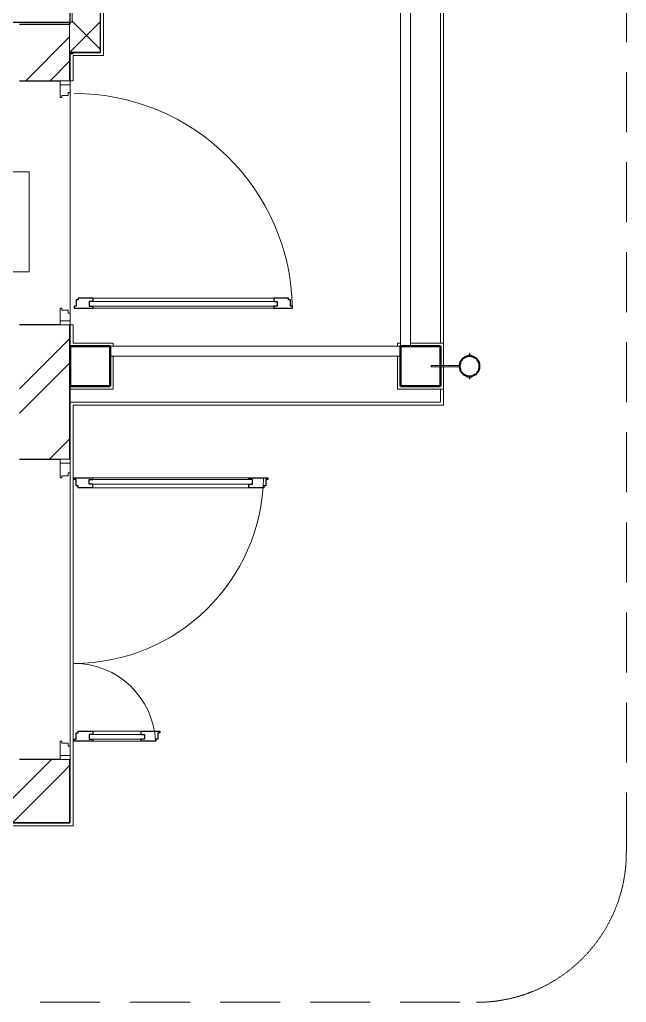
# Model space of a CAD drawing. Header units: millimetres. Extents: x -88595 to 880822, y -1054509 to -148035.
# Drawn here: x 207361 to 210394, y -252701 to -247790 of the extents above; entities that cross this region are included whole.
import ezdxf

# ---------------------------------------------------------------- set-up
doc = ezdxf.new("R2010")
doc.units = ezdxf.units.MM
doc.linetypes.add('ADSK_Сверху', pattern=[4.5, 3, -1.5])
for name, color, linetype, lineweight in [('Аннотация', 7, 'Continuous', 20), ('Двери', 7, 'Continuous', 9), ('Линии', 7, 'Continuous', 9), ('Несущие колонны', 7, 'Continuous', 18), ('Обобщенные модели', 7, 'Continuous', 18), ('Оборудование', 7, 'Continuous', 18), ('Ограждение', 7, 'Continuous', 9), ('Перекрытие', 7, 'Continuous', 18), ('Стены внутренние', 7, 'Continuous', 18), ('Стены наружные', 7, 'Continuous', 18), ('Стены штриховка', 7, 'Continuous', 9)]:
    doc.layers.add(name, color=color, linetype=linetype, lineweight=lineweight)
doc.layers.add('Двери открывание', color=7, linetype='Continuous', lineweight=9, true_color=0xc0c0c0)

# ---------------------------------------------------------------- blocks, each defined once
blk = doc.blocks.new('1 этаж')
at = {"layer": 'Обобщенные модели', "lineweight": 9}
h = blk.add_hatch(dxfattribs=at)
h.set_pattern_fill('FP_22', color=256, angle=180, style=0, pattern_type=2)
h.set_pattern_definition([(45, (215928.69, 665702.34), (-106.066, 106.066), [])])
h.paths.add_polyline_path([(245739.7, 678742.6), (245749.2, 678743.9), (245733.2, 678743.5)])
h.paths.add_polyline_path([(245751.4, 678744.1), (245753.2, 678744.5), (245765.7, 678750.1), (245764.7, 678750.5), (245751.8, 678744.3)])
h.paths.add_polyline_path([(245772, 678754.9), (245777.8, 678760.8), (245773.9, 678757.2)])
h.paths.add_polyline_path([(245789.7, 678792.6), (245787.9, 678805.9), (245786.8, 678805.5), (245788, 678800.1)])
h.paths.add_polyline_path([(245785.2, 678772.9), (245788.3, 678782), (245788, 678785.1), (245786.6, 678779.1)])
h.paths.add_polyline_path([(245689.7, 678792.6), (245691.6, 678805.9), (245691.4, 678805.5), (245689.8, 678793.5)])
h.paths.add_polyline_path([(245694.2, 678772.9), (245691.1, 678782), (245691.6, 678779.1), (245693.4, 678774.9)])
h.paths.add_polyline_path([(245784, 678815.3), (245782.2, 678818.6), (245783, 678816.5)])
h.paths.add_polyline_path([(245769, 678832.6), (245764.7, 678835.9), (245764.7, 678834.7), (245765.7, 678834.2)])
h.paths.add_polyline_path([(245739.7, 678841.4), (245741.1, 678842.4), (245739.7, 678842.6), (245730.2, 678841.4)])
h = blk.add_hatch(dxfattribs=at)
h.set_pattern_fill('FP_21', color=256, style=0, pattern_type=2)
h.set_pattern_definition([(45, (215928.69, 665702.34), (-106.066, 106.066), [])])
h.paths.add_polyline_path([(245730.2, 678743.9), (245753.2, 678745), (245772, 678754.9), (245785.2, 678772.9), (245789.7, 678792.6), (245784, 678815.3), (245769, 678832.6), (245749.2, 678841.4), (245726.8, 678840.5), (245707.5, 678830.3), (245694.2, 678812.3), (245689.7, 678792.6), (245695.4, 678769.9), (245710.4, 678752.6), (245729.2, 678744)])
at = {"layer": 'Аннотация', "lineweight": 20}
for p, q in [((242238.8, 679763.8), (243538.8, 679763.8)), ((243538.8, 679763.8), (243538.8, 679263.8)), ((243538.8, 679263.8), (242238.8, 679263.8))]:
    blk.add_line(p, q, dxfattribs=at)
at = {"layer": 'Двери'}
for p, q in [((243742.7, 680219.6), (243692.7, 680219.6)), ((243692.7, 680219.6), (243692.7, 680199.6)), ((243742.7, 680199.6), (243742.7, 680219.6)), ((243692.7, 680199.6), (243742.7, 680199.6)), ((243742.7, 680199.6), (243692.7, 680199.6)), ((243692.7, 680199.6), (243692.7, 680135.6)), ((243733.7, 680145.6), (243733.7, 680160.6)), ((243733.7, 680160.6), (243742.7, 680160.6)), ((243742.7, 680160.6), (243742.7, 680199.6)), ((243692.7, 680135.6), (243701.7, 680135.6)), ((243701.7, 680135.6), (243701.7, 680145.6)), ((243701.7, 680145.6), (243733.7, 680145.6)), ((244760.7, 679133.6), (243856.7, 679133.6)), ((243701.7, 679083.6), (243692.7, 679083.6)), ((243692.7, 679083.6), (243692.7, 679019.6)), ((243701.7, 679073.6), (243701.7, 679083.6)), ((243838.7, 679116.6), (244778.7, 679116.6)), ((243838.7, 679092.6), (243838.7, 679116.6)), ((244778.7, 679092.6), (243838.7, 679092.6)), ((243856.7, 679083.6), (244760.7, 679083.6)), ((244778.7, 679116.6), (244778.7, 679092.6)), ((243733.7, 679073.6), (243701.7, 679073.6)), ((243733.7, 679058.6), (243733.7, 679073.6)), ((243742.7, 679058.6), (243733.7, 679058.6)), ((243742.7, 679019.6), (243742.7, 679058.6)), ((243742.7, 679019.6), (243692.7, 679019.6)), ((243692.7, 679019.6), (243692.7, 678999.6)), ((243692.7, 679019.6), (243742.7, 679019.6)), ((243692.7, 678999.6), (243742.7, 678999.6)), ((243742.7, 678999.6), (243742.7, 679019.6)), ((243692.7, 678307.6), (243692.7, 678327.6)), ((243692.7, 678327.6), (243742.7, 678327.6)), ((243742.7, 678307.6), (243692.7, 678307.6)), ((243692.7, 678307.6), (243742.7, 678307.6)), ((243692.7, 678235.6), (243692.7, 678307.6)), ((243742.7, 678327.6), (243742.7, 678307.6)), ((243742.7, 678307.6), (243742.7, 678260.6)), ((243701.7, 678245.6), (243701.7, 678235.6)), ((243733.7, 678245.6), (243701.7, 678245.6)), ((243733.7, 678260.6), (243733.7, 678245.6)), ((243742.7, 678260.6), (243733.7, 678260.6)), ((243701.7, 678235.6), (243692.7, 678235.6)), ((243838.7, 678226.6), (243838.7, 678202.6)), ((244654.7, 678226.6), (243838.7, 678226.6)), ((243838.7, 678202.6), (244654.7, 678202.6)), ((243856.7, 678235.6), (244636.7, 678235.6)), ((244654.7, 678202.6), (244654.7, 678226.6)), ((244636.7, 678185.6), (243856.7, 678185.6)), ((243856.7, 676969.6), (244096.7, 676969.6)), ((243692.7, 676919.6), (243701.7, 676919.6)), ((243692.7, 676847.6), (243692.7, 676919.6)), ((243701.7, 676919.6), (243701.7, 676909.6)), ((243838.7, 676952.6), (244114.7, 676952.6)), ((243838.7, 676928.6), (243838.7, 676952.6)), ((244114.7, 676928.6), (243838.7, 676928.6)), ((244096.7, 676919.6), (243856.7, 676919.6)), ((244114.7, 676952.6), (244114.7, 676928.6)), ((243701.7, 676909.6), (243733.7, 676909.6)), ((243733.7, 676909.6), (243733.7, 676894.6)), ((243733.7, 676894.6), (243742.7, 676894.6)), ((243742.7, 676894.6), (243742.7, 676847.6)), ((243692.7, 676847.6), (243742.7, 676847.6)), ((243692.7, 676827.6), (243692.7, 676847.6)), ((243742.7, 676847.6), (243692.7, 676847.6)), ((243742.7, 676827.6), (243692.7, 676827.6)), ((243742.7, 676847.6), (243742.7, 676827.6))]:
    blk.add_line(p, q, dxfattribs=at)
at = {"layer": 'Двери', "lineweight": 30}
for p, q in [((243772.7, 679124.6), (243772.7, 679092.6)), ((243782.7, 679124.6), (243772.7, 679124.6)), ((243856.7, 679133.6), (243782.7, 679133.6)), ((243782.7, 679133.6), (243782.7, 679124.6)), ((243856.7, 679133.6), (243856.7, 679116.6)), ((244834.7, 679133.6), (244760.7, 679133.6)), ((244760.7, 679133.6), (244760.7, 679116.6)), ((244834.7, 679124.6), (244834.7, 679133.6)), ((244844.7, 679124.6), (244834.7, 679124.6)), ((244844.7, 679092.6), (244844.7, 679124.6)), ((243772.7, 679092.6), (243762.7, 679092.6)), ((243762.7, 679092.6), (243762.7, 679083.6)), ((243762.7, 679083.6), (243856.7, 679083.6)), ((243856.7, 679116.6), (243838.7, 679116.6)), ((243838.7, 679116.6), (243838.7, 679092.6)), ((243838.7, 679092.6), (243856.7, 679092.6)), ((243856.7, 679092.6), (243856.7, 679083.6)), ((244760.7, 679116.6), (244778.7, 679116.6)), ((244760.7, 679092.6), (244760.7, 679083.6)), ((244778.7, 679092.6), (244760.7, 679092.6)), ((244760.7, 679083.6), (244854.7, 679083.6)), ((244778.7, 679116.6), (244778.7, 679092.6)), ((244854.7, 679092.6), (244844.7, 679092.6)), ((244854.7, 679083.6), (244854.7, 679092.6)), ((243762.7, 678235.6), (243856.7, 678235.6)), ((243762.7, 678226.6), (243762.7, 678235.6)), ((243772.7, 678226.6), (243762.7, 678226.6)), ((243772.7, 678194.6), (243772.7, 678226.6)), ((243782.7, 678194.6), (243772.7, 678194.6)), ((243782.7, 678185.6), (243782.7, 678194.6)), ((243838.7, 678226.6), (243856.7, 678226.6)), ((243838.7, 678202.6), (243838.7, 678226.6)), ((243856.7, 678202.6), (243838.7, 678202.6)), ((243856.7, 678226.6), (243856.7, 678235.6)), ((243856.7, 678185.6), (243856.7, 678202.6)), ((244636.7, 678235.6), (244730.7, 678235.6)), ((244636.7, 678226.6), (244636.7, 678235.6)), ((244654.7, 678226.6), (244636.7, 678226.6)), ((244636.7, 678202.6), (244654.7, 678202.6)), ((244636.7, 678185.6), (244636.7, 678202.6)), ((244654.7, 678202.6), (244654.7, 678226.6)), ((244710.7, 678194.6), (244710.7, 678185.6)), ((244720.7, 678194.6), (244710.7, 678194.6)), ((244720.7, 678226.6), (244720.7, 678194.6)), ((244730.7, 678226.6), (244720.7, 678226.6)), ((244730.7, 678235.6), (244730.7, 678226.6)), ((243856.7, 678185.6), (243782.7, 678185.6)), ((244710.7, 678185.6), (244636.7, 678185.6)), ((243782.7, 676969.6), (243856.7, 676969.6)), ((243782.7, 676960.6), (243782.7, 676969.6)), ((243856.7, 676969.6), (243856.7, 676952.6)), ((244096.7, 676969.6), (244190.7, 676969.6)), ((244096.7, 676969.6), (244096.7, 676952.6)), ((244190.7, 676969.6), (244190.7, 676960.6)), ((243762.7, 676928.6), (243772.7, 676928.6)), ((243762.7, 676919.6), (243762.7, 676928.6)), ((243856.7, 676919.6), (243762.7, 676919.6)), ((243772.7, 676928.6), (243772.7, 676960.6)), ((243772.7, 676960.6), (243782.7, 676960.6)), ((243856.7, 676952.6), (243838.7, 676952.6)), ((243838.7, 676952.6), (243838.7, 676928.6)), ((243838.7, 676928.6), (243856.7, 676928.6)), ((243856.7, 676928.6), (243856.7, 676919.6)), ((244096.7, 676952.6), (244114.7, 676952.6)), ((244096.7, 676928.6), (244096.7, 676919.6)), ((244114.7, 676928.6), (244096.7, 676928.6)), ((244170.7, 676919.6), (244096.7, 676919.6)), ((244114.7, 676952.6), (244114.7, 676928.6)), ((244170.7, 676928.6), (244170.7, 676919.6)), ((244180.7, 676928.6), (244170.7, 676928.6)), ((244180.7, 676960.6), (244180.7, 676928.6)), ((244190.7, 676960.6), (244180.7, 676960.6))]:
    blk.add_line(p, q, dxfattribs=at)
at = {"layer": 'Двери открывание'}
for centre, radius, start, end in [((243762.7, 679063.6), 1092, 1.0494, 90), ((243762.7, 678255.6), 948, 270, 358.7911), ((243762.7, 676899.6), 408, 2.8097, 90)]:
    blk.add_arc(centre, radius, start, end, dxfattribs=at)
at = {"layer": 'Линии', "linetype": 'ADSK_Сверху', "ltscale": 100}
for p, q in [((246523.5, 676362.6), (246523.5, 691164.6)), ((239542.7, 675613.9), (245774.7, 675613.9))]:
    blk.add_line(p, q, dxfattribs=at)
at = {"layer": 'Линии', "linetype": 'ADSK_Сверху'}
blk.add_arc((245774.7, 676362.6), 748.7, 270, 0, dxfattribs=at)
at = {"layer": 'Несущие колонны', "lineweight": 40}
for p, q in [((243942.7, 678892.6), (243742.7, 678892.6)), ((243742.7, 678892.6), (243742.7, 678692.6)), ((243742.7, 678892.6), (243942.7, 678892.6)), ((243742.7, 678692.6), (243742.7, 678892.6)), ((243942.7, 678692.6), (243942.7, 678892.6)), ((243942.7, 678892.6), (243942.7, 678692.6)), ((245594.7, 678892.6), (245394.7, 678892.6)), ((245394.7, 678892.6), (245394.7, 678692.6)), ((245394.7, 678892.6), (245594.7, 678892.6)), ((245394.7, 678692.6), (245394.7, 678892.6)), ((245594.7, 678692.6), (245594.7, 678892.6)), ((245594.7, 678892.6), (245594.7, 678795.5)), ((245594.7, 678789.9), (245594.7, 678692.6)), ((243742.7, 678692.6), (243942.7, 678692.6)), ((243942.7, 678692.6), (243742.7, 678692.6)), ((245394.7, 678692.6), (245594.7, 678692.6)), ((245594.7, 678692.6), (245394.7, 678692.6))]:
    blk.add_line(p, q, dxfattribs=at)
at = {"layer": 'Обобщенные модели'}
for p, q in [((245740.7, 678854.6), (245738.7, 678854.6)), ((245738.7, 678854.6), (245738.7, 678854.3)), ((245740.7, 678854.6), (245738.7, 678854.6)), ((245738.7, 678854.6), (245738.7, 678854.3)), ((245740.7, 678854.6), (245738.7, 678854.6)), ((245738.7, 678854.6), (245738.7, 678844.6)), ((245738.7, 678842.6), (245738.7, 678844.6)), ((245740.7, 678842.6), (245738.7, 678842.6)), ((245740.7, 678854.3), (245740.7, 678854.6)), ((245740.7, 678854.3), (245740.7, 678854.6)), ((245740.7, 678844.6), (245740.7, 678854.6)), ((245740.7, 678844.6), (245740.7, 678842.6)), ((245687.7, 678795.9), (245547.7, 678795.9)), ((245547.7, 678795.9), (245547.7, 678789.3)), ((245547.7, 678789.3), (245687.7, 678789.3)), ((245687.7, 678793.5), (245687.7, 678795.9)), ((245687.7, 678789.3), (245687.7, 678791.8)), ((245738.7, 678740.6), (245738.7, 678742.6)), ((245738.7, 678742.6), (245740.7, 678742.6)), ((245738.7, 678740.6), (245738.7, 678730.6)), ((245740.7, 678742.6), (245740.7, 678740.6)), ((245740.7, 678730.6), (245740.7, 678740.6)), ((245738.7, 678730.9), (245738.7, 678730.6)), ((245738.7, 678730.9), (245738.7, 678730.6)), ((245738.7, 678730.6), (245740.7, 678730.6)), ((245738.7, 678730.6), (245740.7, 678730.6)), ((245738.7, 678730.6), (245740.7, 678730.6)), ((245740.7, 678730.6), (245740.7, 678730.9)), ((245740.7, 678730.6), (245740.7, 678730.9))]:
    blk.add_line(p, q, dxfattribs=at)
at = {"layer": 'Обобщенные модели', "lineweight": 40}
for p, q in [((245738.7, 678853.9), (245738.7, 678844.5)), ((245740.7, 678853.9), (245738.7, 678853.9)), ((245740.7, 678844.3), (245740.7, 678853.9)), ((245738.7, 678740.7), (245738.7, 678731.3)), ((245738.7, 678731.3), (245740.7, 678731.3)), ((245740.7, 678731.3), (245740.7, 678740.9))]:
    blk.add_line(p, q, dxfattribs=at)
at = {"layer": 'Обобщенные модели'}
for radius, start, end in [(52, 0, 180), (50, 0, 180), (52, 180, 0), (50, 180, 0)]:
    blk.add_arc((245739.7, 678792.6), radius, start, end, dxfattribs=at)
at = {"layer": 'Обобщенные модели', "lineweight": 40}
for radius, start, end in [(50, 130.583, 152.8285), (50, 130.583, 152.8285), (52, 126.2008, 130.583), (50, 103.6312, 126.2008), (50, 103.6312, 126.2008), (52, 101.0036, 102.8571), (50, 78.9964, 101.0036), (50, 78.9964, 101.0036), (52, 77.1429, 78.9964), (50, 53.7992, 76.3688), (50, 53.7992, 76.3688), (52, 49.417, 53.7992), (50, 27.1715, 49.417), (50, 27.1715, 49.417), (50, 156.6941, 180), (50, 156.6941, 180), (50, 180, 203.3059), (50, 180, 203.3059), (52, 154.2857, 156.6941), (50, 0, 23.3059), (50, 0, 23.3059), (50, 336.6941, 0), (50, 336.6941, 0), (52, 23.3059, 25.7143), (52, 203.3059, 205.7143), (50, 207.1715, 229.417), (50, 207.1715, 229.417), (52, 229.417, 233.7992), (50, 233.7992, 256.3688), (50, 233.7992, 256.3688), (52, 257.1429, 258.9964), (50, 258.9964, 281.0036), (50, 258.9964, 281.0036), (52, 281.0036, 282.8571), (50, 283.6312, 306.2008), (50, 283.6312, 306.2008), (52, 306.2008, 310.583), (50, 310.583, 332.8285), (50, 310.583, 332.8285), (52, 334.2857, 336.6941)]:
    blk.add_arc((245739.7, 678792.6), radius, start, end, dxfattribs=at)
at = {"layer": 'Ограждение'}
for p, q in [((245394.7, 683412.6), (245394.7, 678892.6)), ((245444.7, 678892.6), (245444.7, 683412.6)), ((245394.7, 678892.6), (243942.7, 678892.6)), ((243942.7, 678842.6), (245394.7, 678842.6))]:
    blk.add_line(p, q, dxfattribs=at)
at = {"layer": 'Перекрытие', "color": 49, "ltscale": 100, "true_color": 0x464646}
for p, q in [((245594.7, 678907.6), (245594.7, 683397.6)), ((245594.7, 678612.6), (245594.7, 678677.6))]:
    blk.add_line(p, q, dxfattribs=at)
at = {"layer": 'Стены внутренние', "lineweight": 30}
for p, q in [((243742.7, 680512.6), (243742.7, 683702.6)), ((243894.7, 680360.6), (243894.7, 683412.6)), ((242437.7, 680512.6), (243742.7, 680512.6)), ((243742.7, 680360.6), (243894.7, 680360.6)), ((243742.7, 680219.6), (243742.7, 680360.6)), ((243490.7, 680219.6), (243692.7, 680219.6)), ((243692.7, 678999.6), (243490.7, 678999.6)), ((243742.7, 678892.6), (243742.7, 678999.6)), ((243742.7, 678327.6), (243742.7, 678692.6)), ((243490.7, 678327.6), (243692.7, 678327.6)), ((243692.7, 676827.6), (243490.7, 676827.6)), ((243742.7, 676510.6), (243742.7, 676827.6)), ((241645.7, 676510.6), (243742.7, 676510.6))]:
    blk.add_line(p, q, dxfattribs=at)
at = {"layer": 'Стены внутренние', "linetype": 'Continuous', "lineweight": 9}
for p, q in [((243742.7, 680364.2), (243892.7, 680514.2)), ((243892.7, 680376.9), (243752.7, 680516.9)), ((243894.7, 680515), (243892.7, 680511.5)), ((243521.2, 680219.6), (243740.7, 680439.1)), ((243892.7, 680434.3), (243894.7, 680434.3)), ((243643.1, 680219.6), (243740.7, 680317.2)), ((243741.1, 680248.9), (243740.7, 680248.2)), ((243742.7, 680251.7), (243741.1, 680248.9)), ((243490.7, 678680.4), (243740.7, 678930.4)), ((243490.7, 678558.5), (243740.7, 678808.5)), ((243640.8, 678327.6), (243740.7, 678427.5)), ((243584.5, 676762.6), (243649.5, 676827.6)), ((243706.4, 676762.6), (243740.7, 676797)), ((243424.5, 676602.6), (243584.5, 676762.6)), ((243456.4, 676512.6), (243706.4, 676762.6)), ((243742.7, 676566.6), (243740.7, 676570.1))]:
    blk.add_line(p, q, dxfattribs=at)
at = {"layer": 'Стены внутренние'}
for p, q in [((243742.7, 680160.6), (243742.7, 679058.6)), ((243742.7, 678260.6), (243742.7, 676894.6))]:
    blk.add_line(p, q, dxfattribs=at)
at = {"layer": 'Стены наружные'}
for p, q in [((245609.7, 689309.7), (245609.7, 678795.5)), ((243909.7, 683397.6), (243909.7, 680345.6)), ((243742.7, 680353.1), (243757.7, 680353.1)), ((243757.7, 680360.6), (243757.7, 680353.1)), ((243892.7, 680360.6), (243894.7, 680360.6)), ((243757.7, 680345.6), (243757.7, 680219.6)), ((243909.7, 680345.6), (243757.7, 680345.6)), ((243742.7, 680219.6), (243757.7, 680219.6)), ((243742.7, 678999.6), (243757.7, 678999.6)), ((243757.7, 678999.6), (243757.7, 678907.6)), ((243757.7, 678907.6), (243957.7, 678907.6)), ((243957.7, 678892.6), (243957.7, 678907.6)), ((245379.7, 678907.6), (245394.7, 678907.6)), ((245379.7, 678907.6), (245379.7, 678892.6)), ((245444.7, 678907.6), (245609.7, 678907.6)), ((243957.7, 678842.6), (243957.7, 678677.6)), ((245379.7, 678677.6), (245379.7, 678842.6)), ((245609.7, 678789.7), (245609.7, 678597.6)), ((243957.7, 678677.6), (243742.7, 678677.6)), ((245609.7, 678677.6), (245379.7, 678677.6)), ((243742.7, 678612.6), (245594.7, 678612.6)), ((245609.7, 678597.6), (243757.7, 678597.6)), ((243757.7, 678597.6), (243757.7, 676495.6)), ((243757.7, 676495.6), (241645.7, 676495.6))]:
    blk.add_line(p, q, dxfattribs=at)
at = {"layer": 'Стены наружные', "lineweight": 30}
blk.add_line((243490.7, 680502.6), (243742.7, 680502.6), dxfattribs=at)
at = {"layer": 'Стены штриховка'}
for p, q in [((243752.7, 683412.6), (243752.7, 680512.6)), ((243892.7, 680360.6), (243892.7, 683412.6)), ((243740.7, 680219.6), (243740.7, 680512.6)), ((243752.7, 680512.6), (243742.7, 680512.6)), ((243742.7, 680502.6), (243742.7, 680512.6)), ((243894.7, 680362.6), (243742.7, 680362.6)), ((243740.7, 678327.6), (243740.7, 678999.6)), ((243740.7, 676827.6), (243740.7, 676510.6)), ((243742.7, 676512.6), (241645.7, 676512.6))]:
    blk.add_line(p, q, dxfattribs=at)

msp = doc.modelspace()

# ---------------------------------------------------------------- block references
at = {"layer": 'Оборудование', "color": 5, "true_color": 0x0000ff}
msp.add_blockref('1 этаж', (-36129.5, -928314.5), dxfattribs=at)

doc.saveas('drawing.dxf')
